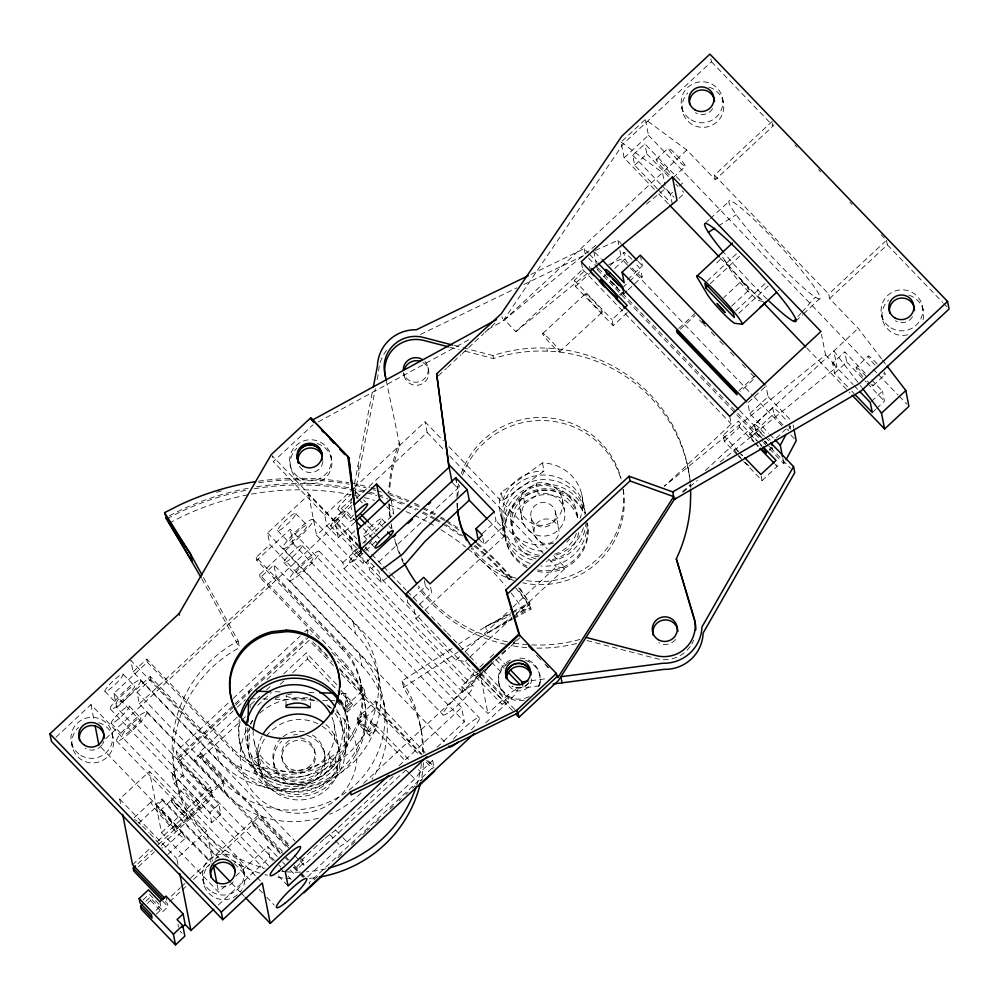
<?xml version="1.0" encoding="UTF-8"?>
<svg xmlns="http://www.w3.org/2000/svg" width="999" height="999" viewBox="0 0 999 999"><rect width="100%" height="100%" fill="white"/><g stroke="black" fill="none" stroke-linecap="round" stroke-linejoin="round"><path stroke-width="0.75" stroke-dasharray="5 3.75" d="M341.196 693.318L345.804 693.431L347.29 701.036L345.729 750.274L343.693 762.562L338.486 773.938A48.489 47.64 -11.1 0 1 254.595 771.915C248.489 758.241 247.265 742.819 247.764 728.009M248.838 694.168L248.938 691.096L250.125 697.177M248.863 747.926L249.45 729.47M250.137 707.929L250.237 704.844M285.939 705.806L286.276 694.967M310.277 707.592L310.589 697.801M345.729 750.274L344.243 742.669L345.804 693.431M351.523 499.001L350.637 503.558L351.823 509.64M354.47 483.828L372.714 390.159M354.782 494.468L375.374 388.698M377.147 379.632L378.609 372.09A37.775 37.125 -11.1 0 1 386.688 350.224M788.96 428.921L790.409 426.198M763.436 442.507L783.915 463.836L785.364 461.101M741.483 281.081L749.312 289.673L741.483 281.081L723.8 297.552M307.642 876.847L340.696 846.078L347.078 841.945L414.722 778.983L420.504 771.802L432.667 760.476L430.507 758.241M797.926 316.633L800.998 313.174M802.022 312.025L815.334 297.078M795.903 321.129L802.597 314.772M803.708 313.711L819.33 298.901A66.783 6.631 47.1 0 0 760.439 225.749A66.783 6.631 47.1 0 0 743.943 224.787A66.783 6.631 47.1 0 0 819.33 298.901M512.937 616.77L523.326 610.202L530.007 603.933L519.98 588.399M355.007 522.102L338.249 537.712L326.823 525.811L324.725 515.172L273.326 461.663L312.849 424.887M654.395 189.385L624.138 157.892L621.041 142.083L645.354 119.443L686.8 149.987L715.359 179.72L773.126 125.949L772.527 122.914M710.838 58.704L711.438 61.751L623.276 143.806L502.884 321.191L486.476 330.145M624.138 157.892L648.463 135.252L645.354 119.443M657.292 188.761L634.665 165.222L632.704 155.182L644.855 143.868L682.554 183.104L679.245 186.189M634.665 165.222L646.828 153.908L644.855 143.868M656.306 159.303L668.456 147.977M218.756 761.051L216.483 749.5L130.807 660.327L133.079 671.89L218.756 761.051A93.906 92.283 -11.1 0 0 350.961 764.685A93.906 92.283 -11.1 0 0 356.406 634.615L269.88 544.555L267.607 532.991L308.654 494.792L358.991 547.177M438.374 375.836L446.328 368.444M447.465 367.382L461.088 354.695M462.225 353.634L483.816 333.541M484.952 332.492L496.303 321.915M55.956 737.2L90.959 704.607L255.856 876.223M686.8 149.987L502.884 321.191L501.985 316.621M133.079 671.89L146.753 659.153L232.43 748.326L233.029 751.36A75.125 73.826 -11.1 0 0 339.161 753.933A75.125 73.826 -11.1 0 0 342.47 649.5L341.87 646.453L256.194 557.28L269.88 544.555M268.681 865.771L116.721 707.617L113.911 693.318L147.352 662.2L146.753 659.153M342.47 649.5L256.793 560.327L290.234 529.195L461.588 707.542L464.398 721.84L437.087 747.252M673.089 177.71L685.239 166.383A12.525 1.236 47.1 0 0 674.2 152.672A12.525 1.236 47.1 0 0 671.116 152.497A12.525 1.236 47.1 0 0 685.239 166.383M595.816 245.292L504.408 319.78L515.834 331.668L582.704 269.405L581.518 263.324M627.335 312.562L613.211 325.699L575.524 286.476L574.325 280.382L586.263 269.268M116.721 707.617L150.162 676.485L235.839 765.659L236.438 768.706A75.125 73.826 -11.1 0 0 342.557 771.265A75.125 73.826 -11.1 0 0 345.879 666.832L345.279 663.798L259.603 574.625L293.044 543.493L290.234 529.195M324.725 515.172L353.234 488.636M354.37 487.587L425.05 421.79L443.431 440.909M672.364 204.458L670.391 194.418L672.602 192.357M318.419 818.169A93.906 92.283 -11.1 0 1 225.025 792.994L139.348 703.82L137.075 692.27L150.749 679.532L150.162 676.485M319.093 638.973L260.19 577.659L273.876 564.934L360.402 654.994A93.906 92.283 -11.1 0 1 354.957 785.064A93.906 92.283 -11.1 0 1 222.752 781.43L137.075 692.27M575.524 286.476L589.635 273.326M487.562 668.493A16.696 2.622 -43.9 0 1 479.882 676.473L462.862 692.319L344.056 568.681L342.857 562.587L316.583 535.252L351.898 502.472M356.456 498.226L427.135 432.442L425.05 421.79M678.995 198.289L684.527 193.144L682.367 190.896M338.249 537.712L334.99 521.128L354.146 503.296M610.152 265.509L624 252.497M139.348 703.82L276.149 576.485L273.876 564.934M105.732 738.698L334.802 525.486A16.696 2.622 -43.9 0 0 346.366 511.126L354.77 519.867M542.819 333.454L585.377 293.843M603.621 276.86L606.655 274.038M715.359 179.72L714.472 175.15L772.227 121.391M614.76 268.419L625.024 258.866L623.826 252.784A12.525 1.236 47.1 0 1 631.955 259.415M369.593 559.203L363.948 564.46L352.522 552.572L349.275 535.988L355.407 530.282M627.609 279.633L642.432 265.846L640.634 256.718M622.727 287.587L628.421 282.292M629.57 281.231L640.958 270.617A12.525 1.236 47.1 0 0 636.288 264.186M619.555 294.855L622.589 292.02A12.525 1.236 47.1 0 0 623.613 292.158M559.602 351.86L602.16 312.25M620.404 295.267L623.438 292.445M623.738 293.968L627.16 290.784M628.296 289.722L642.157 276.698L640.958 270.617M352.522 552.572L358.104 547.365M362.575 543.206L393.868 514.085L391.183 500.399M342.857 562.587L359.89 546.74M344.056 568.681L361.076 552.834A16.696 2.622 -43.9 0 0 367.083 546.765M613.211 325.699L612.025 319.618L622.877 309.515M375.836 541.346L362.225 554.02A16.696 2.622 -43.9 0 1 349.65 562.599A16.696 2.622 -43.9 0 1 357.904 550.973M120.579 803.646L119.68 799.063L149.475 771.34L206.593 830.781L212.525 860.976M387.05 577.859L381.081 582.292L369.655 570.404L374.175 566.196M378.696 561.987L457.817 488.336L456.331 480.731M237.213 717.17L199.862 751.947L200.225 753.77L194.143 759.427L194.618 761.862L200.699 756.206L223.551 779.982L223.901 781.805L211.751 793.119L177.472 757.454L176.274 751.373L231.98 699.525M233.117 698.476L300.175 636.051M304.732 631.818L307.005 629.695L311.313 634.178M177.472 757.454L305.919 637.899M220.829 814.272L183.129 775.037L181.156 765.009L172.04 773.488L174.013 783.528L211.713 822.764L220.829 814.272L218.856 804.232L178.371 762.025L177.772 758.978L234.603 706.068M235.739 705.019L308.491 637.3M178.371 762.025L236.338 708.054M237.475 707.005L245.429 699.6M267.033 679.495L309.091 640.347L333.791 666.046M716.67 262.962L722.752 257.292L724.7 260.215A33.392 3.309 47.1 0 0 763.298 300.736M250.799 704.532L259.852 696.103M266.646 689.785L270.042 686.625M283.629 673.975L306.268 652.909L339.46 687.462M707.13 281.131L737.911 252.485M134.241 817.681L151.336 801.772M710.301 283.579L739.947 255.981M223.901 781.805L201.061 758.029L240.672 721.153M241.808 720.092L246.328 715.883M257.655 705.344L271.241 692.707M280.294 684.278L284.815 680.057M292.744 672.689L307.455 658.99L306.268 652.909M174.013 783.528L183.129 775.037M219.193 858.341L162.075 798.888L155.994 804.545L149.475 771.34M225.474 885.763L218.631 892.132L161.513 832.691L156.294 806.068L162.375 800.411L162.075 798.888M138.749 823.126L154.708 808.278M159.74 810.976L171.291 800.224M171.316 800.249L183.479 788.923M678.858 328.446L694.817 313.586M680.356 329.208L695.167 315.409M512.487 710.589L465.247 661.413L455.906 660.164L415.921 618.556L414.135 609.427L407.854 602.884L412.262 598.788M413.361 597.764L425.487 586.475L424.288 580.394M482.33 533.566L496.016 520.829L494.218 511.7M161.513 832.691L210.552 787.037L176.274 751.373M731.63 306.144L749.312 289.673M132.555 864.672L150.837 847.664M157.692 841.283L223.551 779.982M137.787 863.773L152.635 849.937M158.341 844.63L212.038 794.642L177.772 758.978M176.523 829.382A12.525 1.236 47.1 0 0 165.472 815.659A12.525 1.236 47.1 0 0 162.387 815.484A12.525 1.236 47.1 0 0 176.523 829.382L200.262 807.329A12.525 1.236 47.1 0 0 189.223 793.618A12.525 1.236 47.1 0 0 186.126 793.431A12.525 1.236 47.1 0 0 200.262 807.329M419.642 604.295L431.768 593.019L430.269 585.414M478.821 538.898L484.053 544.343L502.297 527.372L496.016 520.829M138.374 866.807L154.37 851.922M161.226 845.541L212.637 797.689L212.038 794.642M735.689 310.864L765.321 283.266M181.543 832.08L163.312 849.05L162.013 847.377M738.86 313.299L768.506 285.714M415.921 618.556L420.442 614.348M424.962 610.139L504.083 536.488L502.297 527.372M211.713 822.764L209.74 812.724L218.856 804.232M167.807 854.495L184.915 838.586M177.984 864.51L176.798 858.516L206.593 830.781M340.896 690.396L352.322 702.285L346.241 707.941L345.879 706.118L364.123 689.148L337.175 661.101M143.107 899.899L149.326 894.117L160.752 906.006L152.46 913.723M364.123 689.148L365.309 695.229L347.078 712.2L346.715 710.376L352.797 704.72L352.322 702.285M145.829 901.323L149.975 897.464L161.401 909.352L162 912.387L168.082 906.73L167.482 903.683L165.347 901.46M147.465 903.396L150.574 900.499L149.975 897.464M369.081 731.73L368.731 729.894L374.812 724.238L375.162 726.061L369.081 731.73L357.654 719.842L357.305 718.006L375.537 701.036L425.112 752.634M357.654 719.842L363.736 714.173L375.162 726.061M171.353 896.128L180.419 887.699M181.543 886.65L184.94 883.478M190.597 878.208L257.817 815.646L288.636 847.726M364.223 716.608L375.636 728.496L375.999 730.319L369.917 735.988L358.491 724.1L358.142 722.265L364.223 716.608L363.736 714.173M280.419 853.82L252.397 824.65L252.098 823.139L258.179 817.469L257.817 815.646M358.491 724.1L376.735 707.117L375.537 701.036M156.219 914.172L161.401 909.352M169.755 901.585L181.069 891.046M182.205 889.984L186.726 885.776M193.519 879.457L209.378 864.697M215.035 859.427L252.397 824.65M881.518 358.816L858.166 328.334L829.607 298.614L828.708 294.043L885.339 241.333M829.607 298.614L887.362 244.842L886.463 240.284M369.917 735.988L369.568 734.153L375.636 728.496M738.823 390.859L754.782 376.011L755.144 377.834L740.321 391.62M455.906 660.164L460.464 655.918M465.022 651.673L511.763 608.166M512.912 607.105L556.231 566.783L565.559 568.031L515.409 614.722M465.247 661.413L468.668 658.229M469.805 657.167L514.26 615.784M235.739 876.21L267.67 846.49L277.31 856.518M764.859 387.038L747.764 402.959L749.849 413.611L768.731 433.266M729.72 416.371L731.218 423.976L664.335 486.226L825.524 354.895L821.503 334.403M218.344 904.982L269.755 857.13L267.67 846.49M737.274 454.82L724.35 441.358L723.151 435.277L738.348 421.128L757.741 441.308M749.849 413.611L768.094 396.628L765.996 385.976M479.82 667.095L485.489 661.813M490.034 657.592L494.58 653.358M724.35 441.358L739.547 427.21L738.348 421.128M462.862 692.319L461.663 686.238L477.559 671.453M485.551 668.955L478.746 675.287A16.696 2.622 -43.9 0 1 465.984 683.566L349.463 562.3M486.688 667.894L493.494 661.55M501.823 653.671L506.343 649.475M513.111 643.169L517.632 638.96M363.574 783.316L488.211 667.295M489.335 666.246L509.665 647.327M510.789 646.278L519.83 637.861M760.276 437.162A12.525 1.236 47.1 0 1 755.606 430.731L754.42 424.65L772.826 407.392M682.579 491.77L690.546 484.353M705.331 470.591L858.166 328.334M749.4 434.59L755.481 428.933M755.606 430.731L773.85 413.761L772.652 407.667A12.525 1.236 47.1 0 1 777.534 411.076A12.525 1.236 47.1 0 1 786.962 421.278M750.724 437.362L756.805 431.705M399.026 765.771L461.588 707.542M847.502 386.738L834.577 373.289L832.617 363.249L844.779 351.935L865.234 373.226M323.738 839.347L302.672 858.953L303.034 860.776L296.953 866.433L297.427 868.868L303.509 863.211L300.324 859.889M324.85 838.311L335.652 830.044L393.144 776.535M294.305 855.082L303.871 865.034L405.744 770.204M834.577 373.289L846.74 361.963L844.779 351.935M776.111 438.236L789.784 425.512L790.684 430.07M862.824 376.461A12.525 1.236 47.1 0 1 856.218 367.37L868.381 356.044A12.525 1.236 47.1 0 1 878.558 365.359M769.23 450.162L772.264 447.34M461.663 686.238L487.937 713.586L504.97 697.739A16.696 2.622 -43.9 0 1 517.719 689.46L515.621 687.275M432.667 760.476L433.853 766.558L309.215 882.579L309.515 884.103M314.048 879.882L318.581 875.661M337.837 857.729L342.37 853.521M351.436 845.079L357.105 839.809M362.774 834.527L366.171 831.368M367.295 830.306L369.568 828.208M375.237 822.926L380.894 817.657M389.96 809.215L393.356 806.056M399.026 800.786L401.298 798.676M405.831 794.455L408.091 792.344M412.624 788.124L414.885 786.013M420.554 780.743L422.827 778.633M485.664 722.901L506.156 703.82A16.696 2.622 -43.9 0 0 517.719 689.46M743.731 461.538L762.037 480.594L777.247 466.446L776.648 463.411M873.001 385.776L885.164 374.45M871.415 401.461L882.467 391.171L871.702 379.957M872.277 412.525L875.599 409.44M876.697 408.404L884.44 401.198L882.467 391.171M705.744 222.727L709.19 219.58M710.326 218.531L729.819 200.724M646.341 204.133L665.584 188.449L673.9 197.09M515.834 331.668L587.999 272.864M682.979 492.232L697.414 480.469M720.267 461.85L836.95 366.783L833.84 350.974L861.875 387.55M542.432 462.937L544.03 471.053L502.797 500.487L501.198 492.37L542.432 462.937A41.733 41.009 -11.1 0 1 580.057 518.456M522.702 492.844L536.176 483.229A21.703 21.329 -11.1 0 1 562.812 504.495A21.703 21.329 -11.1 0 1 534.865 524.438A21.703 21.329 -11.1 0 1 522.702 492.844L524.812 503.646A21.703 21.329 -11.1 0 0 536.987 535.239A21.703 21.329 -11.1 0 0 564.934 515.284A21.703 21.329 -11.1 0 0 538.299 494.018L536.176 483.229M524.812 503.646L538.299 494.018M283.067 736.862L286.563 734.365A25.874 25.425 -11.1 0 1 304.957 731.955M354.308 518.793L352.347 520.192A12.525 1.961 -43.9 0 1 353.534 514.847M423.738 753.408A125.212 123.039 -11.1 0 0 404.258 689.11L401.96 681.006L452.972 647.814M458.204 644.405L485.676 626.535L511.026 612.637M403.271 687.699L458.216 651.947M459.528 651.098L511.65 617.594M718.493 225.899L736.188 214.71M510.614 613.811L485.676 626.535L487 633.216L512.175 618.456M513.498 617.682L530.719 607.579A275.474 270.679 -11.1 0 0 517.245 588.636M777.959 290.771L778.908 290.222M512.362 611.912L529.707 602.409M487 633.216L512.337 619.33M513.673 618.606L531.018 609.103L530.719 607.579L516.346 613.224M318.319 421.903L471.441 338.349M260.389 763.785L253.709 767.357A48.489 47.64 -11.1 0 0 337.587 769.38L331.156 765.496A40.909 40.197 -11.1 0 1 260.389 763.785L257.992 751.61M512 613.111L530.007 603.933A275.474 270.679 -11.1 0 0 518.419 587.437M203.421 577.534L238.162 641.021L237 641.62A125.212 123.039 -11.1 0 0 173.077 764.722A125.212 123.039 -11.1 0 0 264.935 868.231M238.162 641.021L239.473 647.714L238.311 648.314A125.212 123.039 -11.1 0 0 227.647 857.654M531.031 274.375L584.178 248.689L588.498 253.184M420.329 334.515L516.833 287.887M523.826 284.503L583.978 255.444M595.179 250.512L617.944 240.359L621.141 243.681M596.553 265.422L597.402 269.705L600.237 268.431M608.778 264.623L621.578 258.916L629.133 266.77M485.676 626.535L510.776 615.646M287.625 694.705L291.658 693.918M530.968 680.706L547.415 678.533M539.635 685.801L523.189 687.974L522.589 684.939M307.854 697.789L292.058 697.864L286.513 696.515M275.075 691.72L281.231 691.87M308.903 692.544L316.583 692.732M250.424 698.688L256.581 698.838M262.725 698.988L268.881 699.138M275.025 699.288L315.01 700.262M322.689 700.449L328.846 700.586M330.382 700.624L334.99 700.736M336.538 700.774L347.29 701.036M763.236 301.536L759.39 300.724A20.867 2.073 47.1 0 1 746.141 289.186A20.867 2.073 47.1 0 1 731.805 272.015L722.752 257.292M454.058 345.417L461.55 347.365M463.037 347.752L492.982 355.544A151.086 148.464 -11.1 0 1 539.647 347.952L549.125 348.189A151.086 148.464 -11.1 0 1 690.134 483.079M450.162 347.302L459.153 349.638M465.134 351.186L493.581 358.579A151.086 148.464 -11.1 0 1 540.234 350.999L549.725 351.223A151.086 148.464 -11.1 0 1 690.072 479.932M586.962 640.534L655.831 658.428A31.044 30.507 -11.1 0 0 691.158 645.054M621.041 142.083L662.487 172.627L665.022 185.577M216.483 749.5A93.906 92.283 -11.1 0 0 348.688 753.134A93.906 92.283 -11.1 0 0 354.133 623.064L267.607 532.991M794.867 144.942L797.015 147.19M818.568 169.618L820.728 171.865M849.824 202.148L851.985 204.395M881.081 234.678L884.315 238.037M711.438 61.751L773.126 125.949M887.362 244.842L942.669 302.41M943.73 303.521L946.927 306.83M714.472 175.15L828.708 294.043M648.463 135.252L872.177 368.094M873.251 369.218L877.584 373.713M878.658 374.837L898.113 395.092M899.187 396.216L906.755 404.083M646.828 153.908L669.442 177.447M675.911 184.166L678.059 186.413M846.74 361.963L866.133 382.142M867.207 383.266L884.44 401.198M825.524 354.895L836.95 366.783M632.704 155.182L660.701 184.328M661.775 185.452L670.391 194.418M832.617 363.249L853.084 384.553M854.157 385.664L858.466 390.159M658.366 189.885L670.217 202.21M851.81 391.221L853.97 393.469M658.728 193.893L668.443 204.008M720.329 258.004L762.474 301.873M806.78 347.989L850.012 392.982M699.45 319.867L702.672 323.214M703.733 324.325L705.881 326.561M711.238 332.13L715.521 336.588M719.804 341.046L725.162 346.616M730.519 352.197L735.863 357.767M742.294 364.46L745.504 367.794M750.861 373.376L755.144 377.834M638.174 261.413L642.432 265.846M768.094 396.628L791.508 421.004M630.207 267.894L753.096 395.791M754.17 396.915L784.352 428.321M790.821 435.052L796.215 440.671M594.805 252.248L601.098 258.791M769.792 434.353L773.988 438.723M589.572 254.308L597.127 262.163M739.597 410.439L764.41 436.263M765.496 437.387L768.731 440.759M588.611 258.142L597.252 267.133M598.326 268.256L763.448 440.109M764.522 441.233L790.434 468.181M597.402 269.705L762.362 441.383M758.815 442.432L762.05 445.791M739.547 427.21L753.546 441.783M754.62 442.907L758.928 447.39M775.087 464.21L777.247 466.446M582.704 269.405L731.218 423.976M574.325 280.382L612.025 319.618M723.151 435.277L742.544 455.457M738.348 455.931L742.657 460.414M448.826 446.541L547.19 548.901M553.671 555.656L565.559 568.031M427.135 432.442L444.355 450.349M449.725 455.944L543.319 553.346M548.701 558.953L556.231 566.783M453.059 483.391L457.817 488.336M488.249 520.004L504.083 536.488M538.923 657.742L541.033 659.952M546.341 665.471L548.463 667.682M536.351 655.194L538.498 657.442M544.967 664.16L548.189 667.532M386.725 506.655L393.868 514.085M356.181 492.195L359.29 495.442M363.449 499.762L365.522 501.923M381.88 518.943L388.112 525.437M389.148 526.51L391.221 528.671M356.081 496.466L358.154 498.626M359.203 499.712L362.312 502.959M379.32 523.289L384.515 528.696M369.618 523.314L376.998 530.993M497.739 656.655L506.168 665.434M367.644 526.098L375.025 533.778M376.086 534.877L379.245 538.174L378.646 535.127M425.487 586.475L431.768 593.019M495.766 659.44L504.208 668.219M363.186 528.621L377.622 543.481M491.446 662.112L503.009 674.15M341.146 508.141L352.572 520.029M337.937 509.178L349.363 521.066M363.636 535.926L366.758 539.173M370.904 543.493L375.062 547.814M337.849 519.043A5.007 0.787 -43.9 0 1 332.542 524.925A5.007 0.787 -43.9 0 1 332.23 523.351A5.007 0.787 -43.9 0 1 337.849 519.043L356.768 538.736M365.272 547.577L370.666 553.196M371.74 554.32L382.53 565.546M383.616 566.67L390.085 573.401M391.171 574.525L406.268 590.247M407.355 591.371L436.476 621.69M437.562 622.814L446.191 631.793M447.265 632.916L468.843 655.381M469.93 656.505L476.398 663.236M482.942 670.042L509.215 697.389A5.007 0.787 -43.9 0 1 503.896 703.271A5.007 0.787 -43.9 0 1 503.583 701.685A5.007 0.787 -43.9 0 1 509.215 697.389M358.828 545.654L333.616 519.405A16.696 2.622 -43.9 0 1 346.366 511.126M480.794 672.577L504.97 697.739M334.99 521.128L272.165 455.731L273.326 461.663M349.275 535.988L357.58 544.642M514.835 709.515L480.369 673.651L479.745 670.454M334.802 525.486L361.076 552.834M479.882 676.473L506.156 703.82M330.557 525.836L356.83 553.184M357.979 554.37L474.5 675.649M475.636 676.835L501.91 704.183M313.049 519.418L472.977 685.876M295.804 513.586L307.217 525.474M319.318 551.361L479.245 717.819M302.06 545.529L313.486 557.417M293.044 543.493L464.398 721.84M277.56 530.569L288.986 542.457M283.154 548.513L443.094 714.959M283.828 562.499L295.254 574.388M289.423 580.444L446.116 743.518M331.955 652.347L345.879 666.832M317.894 645.878L328.671 657.092M339.448 668.306L365.309 695.229M376.735 707.117L422.003 754.22M428.471 760.951L433.853 766.558M312.787 641.77L332.118 661.887M339.635 669.717L421.266 754.67M426.635 760.264L434.153 768.081M341.308 673.875L419.717 755.481M426.161 762.187L432.604 768.893M374.812 724.238L409.078 759.914M418.419 769.642L420.504 771.802M352.797 704.72L341.371 692.831L341.733 694.655M307.455 658.99L339.585 692.432M375.999 730.319L405.981 761.538M339.648 699.637L345.879 706.118M357.305 718.006L368.731 729.894M406.406 770.329L409.528 773.576M410.564 774.65L414.722 778.983M340.01 701.46L346.241 707.941M336.326 699.575L346.715 710.376M358.142 722.265L369.568 734.153M336.688 701.398L347.078 712.2M335.652 830.044L341.883 836.538M342.919 837.612L347.078 841.945M329.283 834.19L334.465 839.597M335.514 840.671L340.696 846.078M147.352 662.2L233.029 751.36M150.749 679.532L236.438 768.706M140.584 680.406A20.867 3.272 -43.9 0 1 119.031 704.632A20.867 3.272 -43.9 0 1 116.671 699.038A20.867 3.272 -43.9 0 1 140.584 680.406L295.117 841.233M199.862 751.947L289.822 845.579M200.225 753.77L289.111 846.278M299.825 857.429L303.034 860.776M123.127 674.313L134.553 686.201M258.179 817.469L287.924 848.438M194.143 759.427L283.029 851.947M146.853 712.337A20.867 3.272 -43.9 0 1 125.287 736.575A20.867 3.272 -43.9 0 1 122.939 730.981A20.867 3.272 -43.9 0 1 146.853 712.337L282.555 853.383M286.251 857.417L288.936 860.014M294.243 865.546L300.299 872.04M301.386 873.163L304.62 876.548M252.098 823.139L281.194 853.421M285.502 857.904L287.662 860.151M294.131 866.882L299.513 872.489M300.587 873.613L303.821 876.972M293.344 867.282L298.738 872.889M299.812 874.013L303.047 877.372M282.667 862.087L284.802 864.322M290.16 869.892L295.517 875.474M129.395 706.256L140.822 718.144M113.911 693.318L274.488 860.451M278.808 864.934L280.956 867.169M269.755 857.13L272.977 860.476M280.469 868.281L283.679 871.628M287.962 876.086L291.184 879.432M104.883 691.296L116.309 703.184M278.371 875.861L288.074 885.963M110.277 708.978L263.724 868.68M172.04 773.488L209.74 812.724M111.151 723.226L122.577 735.114M256.93 877.347L261.238 881.83M116.533 740.921L228.921 857.891M234.328 863.511L251.611 881.505M259.178 889.372L262.425 892.756M266.745 897.252L274.313 905.119M162.375 800.411L217.332 857.617M101.049 747.314L210.951 861.75M231.456 883.029L240.085 892.007M241.159 893.118L244.393 896.49M156.294 806.068L211.251 863.273M119.68 799.063L176.798 858.516M162.725 901.16L168.082 906.73M150.574 900.499L162 912.387M180.095 931.218L181.993 933.191M276.149 576.485L362.674 666.558A93.906 92.283 -11.1 0 1 371.99 779.307M736.85 453.246L735.401 451.361A12.525 1.236 47.1 0 1 737.924 451.498M882.454 360.04L886.188 364.91M401.96 681.006L402.934 682.417A125.212 123.039 -11.1 0 1 422.277 754.445M201.773 578.821L239.473 647.714M386.188 380.182L399.862 445.816A151.086 148.464 -11.1 0 0 389.573 491.246M922.252 305.519L923.138 310.077M881.642 315.16L882.542 319.717M793.131 424.962L793.693 427.822M722.339 97.452L723.226 102.01M782.804 458.116L783.915 463.836M761.151 476.036L762.037 480.594M681.73 107.093L682.617 111.651M687.986 467.682L688.586 470.716M617.944 240.359L618.781 244.643M619.904 250.349L621.578 258.916M623.326 290.634L623.913 293.681A12.525 1.236 47.1 0 1 617.994 289.273A12.525 1.236 47.1 0 1 608.154 278.172M593.756 251.149L596.278 263.998M589.522 266.233L590.421 270.804M584.178 248.689L585.377 254.77M581.743 494.318L584.115 506.393M546.828 348.127L547.427 351.173M562.25 498.951L564.373 509.752M555.432 511.875L558.666 528.359M531.068 517.657L534.303 534.14M492.982 355.544L493.581 358.579M520.017 508.978L522.14 519.78M539.522 673.801L539.822 675.324M500.524 513.611L502.897 525.686M505.581 539.373L505.881 540.896M482.867 538.261L484.053 544.343M498.926 683.441L499.225 684.964M427.934 367.07L428.534 370.105M479.707 671.615L487.937 713.586M404.17 375.899L403.571 372.852A12.525 12.3 -11.1 0 0 421.665 380.769A12.525 12.3 -11.1 0 0 424.875 361.476M399.862 445.816L399.275 442.769A151.086 148.464 -11.1 0 0 388.748 492.857M407.255 599.85L407.854 602.884M391.958 528.396L391.358 525.349A151.086 148.464 -11.1 0 0 391.983 528.396A151.086 148.464 -11.1 0 1 391.146 523.801M420.217 725.199L421.528 731.892M381.081 582.292L378.996 571.64L367.57 559.752L369.655 570.404M358.017 465.621L359.215 471.703M360.964 549.25L363.948 564.46M377.297 669.118L379.57 680.681M383.566 701.061L385.826 712.612M330.781 455.444L331.343 458.341M360.252 680.032L360.839 683.066M363.648 697.364L364.248 700.411M308.654 494.792L316.583 535.252M347.028 716.595L347.615 719.642M341.196 721.166L342.982 730.294M290.172 465.097L290.734 467.982M333.816 722.914L338.112 744.817M335.202 757.217L338.486 773.938M307.005 629.695L308.192 635.776M328.758 753.333L331.156 765.496M323.963 750.724L324.563 753.77M314.385 749.75L314.86 752.185A16.696 16.409 -11.1 0 1 304.283 772.165L300.187 773.051A16.696 16.409 -11.1 0 1 291.371 742.045L295.317 740.671A16.696 16.409 -11.1 0 1 314.86 752.185M256.194 557.28L256.793 560.327M259.603 574.625L260.19 577.659M303.509 863.211L303.871 865.034M281.805 756.78L282.292 759.215M273.614 762.687L274.213 765.721M254.221 741.82L258.516 763.723M251.311 755.182L254.595 771.915M246.84 743.568L250.125 760.301M239.822 742.057L240.422 745.104M243.494 869.742L244.393 874.3M222.752 781.43L225.025 792.994M210.552 787.037L211.751 793.119M200.699 756.206L201.061 758.029M217.183 884.739L218.631 892.132M202.884 879.382L203.784 883.953M174.388 772.989L175.699 779.682M177.947 924.137L178.546 927.184M165.996 896.091L166.833 900.349M159.915 901.747L160.752 906.006M112.125 733.016L113.012 737.574M90.959 704.607L94.193 721.091M71.516 742.657L72.415 747.215M353.284 622.165L355.532 633.741M359.553 654.095L361.8 665.684M519.88 658.104A20.867 20.504 -11.1 0 1 537.624 688.149M529.083 696.64A20.867 20.504 -11.1 0 1 499.962 686.625A20.867 20.504 -11.1 0 1 513.149 659.028M525.549 660.464A20.867 20.504 -11.1 0 1 539.485 685.938M524.288 700.087A20.867 20.504 -11.1 0 1 505.244 665.284M506.268 664.397A20.867 20.504 -11.1 0 1 509.665 662.125M669.367 174.937A12.525 1.236 47.1 0 1 657.492 161.925A12.525 1.236 47.1 0 1 660.014 162.063A12.525 1.236 47.1 0 1 671.89 175.087M872.764 384.59A12.525 1.236 47.1 0 1 870.978 384.49M869.28 383.004A12.525 1.236 47.1 0 1 867.257 381.081M856.218 367.37A12.525 1.236 47.1 0 1 866.395 376.673M322.902 461.638A12.525 12.3 -11.1 0 1 299.45 466.158M317.058 443.481A20.867 20.504 -11.1 0 1 329.658 472.29A20.867 20.504 -11.1 0 1 298.551 479.67A20.867 20.504 -11.1 0 1 296.765 448.301M908.865 295.217A20.867 20.504 -11.1 0 1 922.801 320.691M907.604 334.84A20.867 20.504 -11.1 0 1 888.561 300.037M708.953 87.15A20.867 20.504 -11.1 0 1 721.74 115.559A20.867 20.504 -11.1 0 1 691.171 123.864A20.867 20.504 -11.1 0 1 687.687 92.919M912.587 316.758A12.525 12.3 -11.1 0 1 895.354 320.841M712.662 108.691A12.525 12.3 -11.1 0 1 695.441 112.775M354.732 492.195A12.525 1.961 -43.9 0 1 355.182 494.48M351.998 498.414A12.525 1.961 -43.9 0 1 342.882 506.905L340.921 508.304A12.525 1.961 -43.9 0 1 339.548 506.031A12.525 1.961 -43.9 0 1 351.223 494.468M766.982 299.038A66.783 6.631 47.1 0 1 724.4 253.234M883.965 371.828A12.525 1.236 47.1 0 1 883.141 373.164M874.987 365.147A12.525 1.236 47.1 0 1 868.381 356.044M531.73 678.92A12.525 12.3 -11.1 0 1 508.191 684.515M528.683 683.041A12.525 12.3 -11.1 0 1 512.062 686.238M360.989 792.969A93.906 92.283 -11.1 0 1 329.558 814.31M453.446 739.16A20.867 3.272 -43.9 0 1 477.26 718.131A20.867 3.272 -43.9 0 1 468.956 732.367M233.217 881.867A12.525 12.3 -11.1 0 1 217.545 885.589M98.739 722.714A20.867 20.504 -11.1 0 1 111.326 751.523A20.867 20.504 -11.1 0 1 80.22 758.915A20.867 20.504 -11.1 0 1 78.434 727.534M231.393 859.864A20.867 20.504 -11.1 0 1 242.495 888.66M241.808 889.822A20.867 20.504 -11.1 0 1 240.222 892.007M237.35 894.879A20.867 20.504 -11.1 0 1 208.429 892.781A20.867 20.504 -11.1 0 1 209.802 864.26M103.796 741.308A12.525 12.3 -11.1 0 1 102.46 744.255M101.836 745.142A12.525 12.3 -11.1 0 1 85.227 748.338M491.183 663.286A16.696 2.622 -43.9 0 1 488.311 667.582M371.316 541.508A16.696 2.622 -43.9 0 1 369.505 543.931M364.073 543.056A16.696 2.622 -43.9 0 1 366.046 541.495M339.548 701.623A55.095 54.133 -11.1 0 1 304.47 785.489A55.095 54.133 -11.1 0 1 240.222 721.178M339.76 699.762A55.095 54.133 -11.1 0 1 303.883 782.442A55.095 54.133 -11.1 0 1 239.335 719.53M345.279 663.798A75.125 73.826 -11.1 0 1 341.958 768.231A75.125 73.826 -11.1 0 1 235.839 765.659M341.87 646.453A75.125 73.826 -11.1 0 1 338.561 750.886A75.125 73.826 -11.1 0 1 232.43 748.326M360.664 550.699A5.007 0.787 -43.9 0 1 357.005 553.309A5.007 0.787 -43.9 0 1 358.504 550.699M480.407 673.438A5.007 0.787 -43.9 0 1 475.811 676.947A5.007 0.787 -43.9 0 1 478.171 673.438M528.646 682.891A12.525 12.3 -11.1 0 1 512.037 686.088M642.157 276.698A12.525 1.236 47.1 0 1 631.805 267.682M627.847 263.087A12.525 1.236 47.1 0 1 625.024 258.866M788.785 430.594A12.525 1.236 47.1 0 1 787.087 429.108M782.866 424.95A12.525 1.236 47.1 0 1 773.85 413.761M772.739 448.563A12.525 1.236 47.1 0 1 768.843 446.091M766.108 443.444A12.525 1.236 47.1 0 1 764.622 441.933M754.42 424.65A12.525 1.236 47.1 0 1 764.772 433.678M768.718 438.261A12.525 1.236 47.1 0 1 770.179 440.147M553.671 543.031A41.733 41.009 -11.1 0 1 511.825 533.354A41.733 41.009 -11.1 0 1 501.198 492.37M576.348 533.516A33.392 32.805 -11.1 0 1 552.472 554.795M539.46 555.319A33.392 32.805 -11.1 0 1 511.613 520.167A33.392 32.805 -11.1 0 1 545.404 490.047A33.392 32.805 -11.1 0 1 578.159 520.829M583.441 527.634A41.733 41.009 -11.1 0 1 553.034 555.931M539.098 556.88A41.733 41.009 -11.1 0 1 501.86 514.01A41.733 41.009 -11.1 0 1 543.768 475A41.733 41.009 -11.1 0 1 585.177 513.986M502.797 500.487A41.733 41.009 -11.1 0 1 544.03 471.053M586.088 521.615A41.733 41.009 -11.1 0 1 546.203 561.588M532.355 559.964A41.733 41.009 -11.1 0 1 503.121 515.009A41.733 41.009 -11.1 0 1 544.13 479.57A41.733 41.009 -11.1 0 1 585.601 513.948M569.78 538.936A33.392 32.805 -11.1 0 1 566.795 542.095M542.907 551.136A33.392 32.805 -11.1 0 1 510.601 517.507A33.392 32.805 -11.1 0 1 544.992 485.502A33.392 32.805 -11.1 0 1 577.31 519.13M586.962 523.114A41.733 41.009 -11.1 0 1 540.896 565.996M530.307 563.561A41.733 41.009 -11.1 0 1 516.733 495.442A41.733 41.009 -11.1 0 1 585.077 512.574M578.671 532.529A33.392 32.805 -11.1 0 1 547.602 560.214M536.101 558.941A33.392 32.805 -11.1 0 1 522.889 503.671A33.392 32.805 -11.1 0 1 578.221 519.73M537.15 569.842A41.733 41.009 -11.1 0 0 587.387 523.076A41.733 41.009 -11.1 0 1 535.926 571.016M526.923 566.246A41.733 41.009 -11.1 0 1 517.632 499.999A41.733 41.009 -11.1 0 1 584.315 512.824M527.21 567.769A41.733 41.009 -11.1 0 1 517.932 501.523A41.733 41.009 -11.1 0 1 584.615 514.348M465.984 683.566A16.696 2.622 -43.9 0 1 477.547 669.205M361.8 551.885A5.007 0.787 -43.9 0 1 358.029 554.457A5.007 0.787 -43.9 0 1 360.502 550.973M478.321 673.164A5.007 0.787 -43.9 0 1 474.55 675.736A5.007 0.787 -43.9 0 1 477.035 672.24M675.411 639.497A12.525 12.3 -11.1 0 1 658.791 642.707M623.276 489.31A83.479 82.018 -11.1 0 1 522.789 582.842M513.823 580.419A83.479 82.018 -11.1 0 1 471.353 548.426M457.604 508.229A83.479 82.018 -11.1 0 1 457.455 502.097M457.767 496.003A83.479 82.018 -11.1 0 1 459.428 485.339M462.475 475.062A83.479 82.018 -11.1 0 1 543.468 420.542A83.479 82.018 -11.1 0 1 620.891 478.896M623.101 489.31A83.479 82.018 -11.1 0 1 525.262 580.394M516.171 578.296A83.479 82.018 -11.1 0 1 472.539 547.902M457.267 508.266A83.479 82.018 -11.1 0 1 456.868 502.122M456.893 497.539A83.479 82.018 -11.1 0 1 458.504 483.803M461.351 473.464A83.479 82.018 -11.1 0 1 543.643 417.52A83.479 82.018 -11.1 0 1 621.116 478.796M422.939 362.5A12.525 12.3 -11.1 0 1 422.265 383.816A12.525 12.3 -11.1 0 1 403.846 372.702M690.596 484.565A151.086 148.464 -11.1 0 1 690.858 487.662M576.535 643.531A151.086 148.464 -11.1 0 1 534.877 648.051M526.76 647.602A151.086 148.464 -11.1 0 1 512.012 645.679M505.382 644.318A151.086 148.464 -11.1 0 1 418.131 587.699M403.658 563.723A151.086 148.464 -11.1 0 1 399.887 555.182M399.313 553.746A151.086 148.464 -11.1 0 1 394.031 537.487M390.284 517.644A151.086 148.464 -11.1 0 1 389.31 503.683M579.87 639.447A151.086 148.464 -11.1 0 1 530.219 644.842M527.522 644.667A151.086 148.464 -11.1 0 1 512.737 642.869M507.43 641.857A151.086 148.464 -11.1 0 1 418.469 585.901M403.059 560.689A151.086 148.464 -11.1 0 1 401.748 557.867M401.111 556.443A151.086 148.464 -11.1 0 1 394.68 538.936M389.872 516.146A151.086 148.464 -11.1 0 1 388.811 503.746M693.593 640.284A31.044 30.507 -11.1 0 1 691.845 643.918M748.975 465.859A12.525 1.236 47.1 0 1 745.242 462.45M740.808 457.829A12.525 1.236 47.1 0 1 738.698 455.457M739.947 453.421A12.525 1.236 47.1 0 1 742.145 455.656M758.241 446.066A12.525 1.236 47.1 0 1 756.006 443.681M753.895 441.308A12.525 1.236 47.1 0 1 752.06 439.098L750.599 437.212A12.525 1.236 47.1 0 1 756.605 440.746M760.301 444.692A12.525 1.236 47.1 0 1 761.688 446.278M766.533 442.644A12.525 1.236 47.1 0 1 765.072 441.183M762.087 438.024A12.525 1.236 47.1 0 1 758.141 433.441L756.68 431.543A12.525 1.236 47.1 0 1 763.423 435.851M617.707 287.749A12.525 1.236 47.1 0 1 616.246 286.288M615.496 285.514A12.525 1.236 47.1 0 1 611.151 280.756M134.603 819.43A25.037 2.485 47.1 0 1 137.138 821.315M138.187 822.189A25.037 2.485 47.1 0 1 140.547 824.287M142.495 826.111A25.037 2.485 47.1 0 1 148.988 832.592M149.887 833.528A25.037 2.485 47.1 0 1 161.363 846.54M247.377 740.321A48.489 47.64 -11.1 0 1 249.413 728.021M250.811 724.1A48.489 47.64 -11.1 0 1 252.56 720.279M275.412 698.376A48.489 47.64 -11.1 0 1 279.333 696.765M327.035 704.832A48.489 47.64 -11.1 0 1 331.119 708.616M335.152 713.411A48.489 47.64 -11.1 0 1 344.243 742.669M336.713 709.552A48.489 47.64 -11.1 0 1 302.772 779.208A48.489 47.64 -11.1 0 1 245.966 726.535M331.968 717.195A40.909 40.197 -11.1 0 1 301.111 771.927A40.909 40.197 -11.1 0 1 253.159 731.38M306.855 735.339A25.874 25.425 -11.1 0 1 322.477 771.066A25.874 25.425 -11.1 0 1 283.903 780.219A25.874 25.425 -11.1 0 1 281.681 741.32M293.481 735.014A25.874 25.425 -11.1 0 1 297.49 734.377M325.936 724.45A40.909 40.197 -11.1 0 1 330.107 779.345A40.909 40.197 -11.1 0 1 274.65 787.224A40.909 40.197 -11.1 0 1 263.574 733.316M312.412 734.989A25.874 25.425 -11.1 0 1 319.505 771.802A25.874 25.425 -11.1 0 1 281.556 775.786A25.874 25.425 -11.1 0 1 281.081 738.273M322.202 726.223A40.909 40.197 -11.1 0 1 333.591 781.543A40.909 40.197 -11.1 0 1 277.422 793.805A40.909 40.197 -11.1 0 1 264.648 738.785M266.346 736.288A40.909 40.197 -11.1 0 1 271.403 730.619L280.07 724.425A40.909 40.197 -11.1 0 1 320.916 725.424M336.401 711.738A58.429 57.418 -11.1 0 1 345.417 789.834A58.429 57.418 -11.1 0 1 266.708 804.12A58.429 57.418 -11.1 0 1 247.802 727.809M250.1 724.125A58.429 57.418 -11.1 0 1 252.685 720.604M259.703 713.199A58.429 57.418 -11.1 0 1 317.332 701.248M327.997 705.956A58.429 57.418 -11.1 0 1 331.718 708.254M167.208 518.643A275.474 270.679 -11.1 0 1 246.978 490.084M254.071 488.798A275.474 270.679 -11.1 0 1 364.223 492.32M367.02 492.982A275.474 270.679 -11.1 0 1 376.748 495.566M378.134 495.966A275.474 270.679 -11.1 0 1 387.724 498.938M389.098 499.4A275.474 270.679 -11.1 0 1 405.244 505.382M406.568 505.931A275.474 270.679 -11.1 0 1 415.771 509.927M422.252 512.986A275.474 270.679 -11.1 0 1 433.703 518.906M434.965 519.605A275.474 270.679 -11.1 0 1 441.171 523.151M442.407 523.888A275.474 270.679 -11.1 0 1 460.377 535.576M474.05 545.916A275.474 270.679 -11.1 0 1 510.689 581.718M515.621 587.712A275.474 270.679 -11.1 0 1 531.018 609.103M169.443 515.771A275.474 270.679 -11.1 0 1 249.513 488.024M256.618 486.813A275.474 270.679 -11.1 0 1 349.85 487.874M351.261 488.124A275.474 270.679 -11.1 0 1 365.322 491.133M369.505 492.17A275.474 270.679 -11.1 0 1 376.448 494.043M377.834 494.443A275.474 270.679 -11.1 0 1 386.064 496.978M391.508 498.801A275.474 270.679 -11.1 0 1 406.268 504.408M407.592 504.957A275.474 270.679 -11.1 0 1 418.082 509.615M423.239 512.1A275.474 270.679 -11.1 0 1 434.665 518.081M435.914 518.781A275.474 270.679 -11.1 0 1 442.107 522.365M445.779 524.587A275.474 270.679 -11.1 0 1 462.612 535.876M474.962 545.379A275.474 270.679 -11.1 0 1 510.389 580.194M169.306 523.151A267.12 262.475 -11.1 0 1 350.911 494.68M352.41 494.967A267.12 262.475 -11.1 0 1 359.852 496.553M364.285 497.602A267.12 262.475 -11.1 0 1 374.575 500.349M389.048 504.97A267.12 262.475 -11.1 0 1 400.412 509.253M406.019 511.575A267.12 262.475 -11.1 0 1 411.563 514.035M414.323 515.309A267.12 262.475 -11.1 0 1 426.511 521.428M429.17 522.864A267.12 262.475 -11.1 0 1 435.764 526.598M440.946 529.72A267.12 262.475 -11.1 0 1 465.709 547.052M468.069 548.926A267.12 262.475 -11.1 0 1 505.544 585.951M511.176 593.019A267.12 262.475 -11.1 0 1 523.326 610.202M216.596 492.282A275.474 270.679 -11.1 0 1 222.128 490.634M258.753 482.729A275.474 270.679 -11.1 0 1 349.126 484.215M354.782 485.302A275.474 270.679 -11.1 0 1 366.009 487.812M372.964 489.622A275.474 270.679 -11.1 0 1 375.736 490.397M377.11 490.796A275.474 270.679 -11.1 0 1 381.243 492.032M389.435 494.68A275.474 270.679 -11.1 0 1 408.204 501.873M414.76 504.757A275.474 270.679 -11.1 0 1 421.241 507.817M422.527 508.454A275.474 270.679 -11.1 0 1 435.189 515.134M440.159 517.981A275.474 270.679 -11.1 0 1 459.365 530.407M476.635 543.706A275.474 270.679 -11.1 0 1 512.649 580.132M258.454 481.206A275.474 270.679 -11.1 0 1 348.826 482.692M351.66 483.229A275.474 270.679 -11.1 0 1 369.892 487.362M371.278 487.724A275.474 270.679 -11.1 0 1 375.437 488.873M387.774 492.707A275.474 270.679 -11.1 0 1 409.215 500.911M414.46 503.234A275.474 270.679 -11.1 0 1 422.227 506.93M423.514 507.567A275.474 270.679 -11.1 0 1 436.138 514.31M441.096 517.195A275.474 270.679 -11.1 0 1 444.767 519.418M446.091 520.242A275.474 270.679 -11.1 0 1 459.065 528.883M477.534 543.194A275.474 270.679 -11.1 0 1 513.336 579.807M300.399 737.974A16.696 16.409 -11.1 0 1 303.808 769.73L299.712 770.616A16.696 16.409 -11.1 0 1 290.896 739.61M421.453 763.698A125.212 123.039 -11.1 0 1 416.795 784.864M325.899 868.768A125.212 123.039 -11.1 0 1 306.493 871.815M299.95 872.164A125.212 123.039 -11.1 0 1 286.85 871.852M285.552 871.74A125.212 123.039 -11.1 0 1 281.643 871.353M423.501 762.687A125.212 123.039 -11.1 0 1 420.904 781.068M314.323 877.834A125.212 123.039 -11.1 0 1 307.804 878.508M290.784 878.708A125.212 123.039 -11.1 0 1 285.552 878.321M282.954 878.034A125.212 123.039 -11.1 0 1 275.187 876.885M267.52 875.249A125.212 123.039 -11.1 0 1 264.985 874.6M259.965 873.138A125.212 123.039 -11.1 0 1 233.816 861.538M107.243 687.187L105.882 689.01A12.525 1.961 -43.9 0 0 108.804 689.785A12.525 1.961 -43.9 0 0 120.767 678.408L122.128 676.585A12.525 1.961 -43.9 0 0 119.206 675.824A12.525 1.961 -43.9 0 0 107.243 687.187M118.669 699.075L117.308 700.898A12.525 1.961 -43.9 0 0 120.23 701.673A12.525 1.961 -43.9 0 0 132.193 690.297L133.554 688.486A12.525 1.961 -43.9 0 0 130.632 687.712A12.525 1.961 -43.9 0 0 118.669 699.075M113.511 719.13L112.15 720.953A12.525 1.961 -43.9 0 0 115.072 721.715A12.525 1.961 -43.9 0 0 127.035 710.351L128.396 708.528A12.525 1.961 -43.9 0 0 125.474 707.767A12.525 1.961 -43.9 0 0 113.511 719.13M124.925 731.018L123.576 732.841A12.525 1.961 -43.9 0 0 126.498 733.603A12.525 1.961 -43.9 0 0 138.461 722.24L139.823 720.416A12.525 1.961 -43.9 0 0 136.888 719.655A12.525 1.961 -43.9 0 0 124.925 731.018M367.807 529.707L365.996 531.83A12.525 1.961 -43.9 0 0 365.796 535.564A12.525 1.961 -43.9 0 0 377.709 525.162L379.52 523.051A12.525 1.961 -43.9 0 0 379.72 519.318A12.525 1.961 -43.9 0 0 367.807 529.707M294.355 513.586L292.807 514.46A12.525 1.961 -43.9 0 0 280.769 525.437A12.525 1.961 -43.9 0 0 279.008 530.569L280.544 529.695A12.525 1.961 -43.9 0 0 292.582 518.718A12.525 1.961 -43.9 0 0 294.355 513.586M305.781 525.474L304.233 526.348A12.525 1.961 -43.9 0 0 292.195 537.325A12.525 1.961 -43.9 0 0 290.434 542.457L291.97 541.583A12.525 1.961 -43.9 0 0 304.008 530.606A12.525 1.961 -43.9 0 0 305.781 525.474M300.624 545.516L299.076 546.403A12.525 1.961 -43.9 0 0 287.038 557.367A12.525 1.961 -43.9 0 0 285.277 562.512L286.813 561.625A12.525 1.961 -43.9 0 0 298.851 550.661A12.525 1.961 -43.9 0 0 300.624 545.516M312.038 557.417L310.502 558.291A12.525 1.961 -43.9 0 0 298.464 569.255A12.525 1.961 -43.9 0 0 296.691 574.4L298.239 573.513A12.525 1.961 -43.9 0 0 310.277 562.549A12.525 1.961 -43.9 0 0 312.038 557.417M258.891 756.181L252.21 759.752A48.489 47.64 -11.1 0 0 336.101 761.775L329.658 757.891A40.909 40.197 -11.1 0 1 258.891 756.181M587.4 295.13L586.126 294.181A12.525 1.236 47.1 0 0 588.911 299.425A12.525 1.236 47.1 0 0 600.149 310.964L601.41 311.913A12.525 1.236 47.1 0 0 598.638 306.668A12.525 1.236 47.1 0 0 587.4 295.13M544.842 334.74L543.568 333.803A12.525 1.236 47.1 0 0 546.353 339.048A12.525 1.236 47.1 0 0 557.592 350.574L558.853 351.523A12.525 1.236 47.1 0 0 556.068 346.278A12.525 1.236 47.1 0 0 544.842 334.74M182.517 833.341L179.608 829.557A25.037 2.485 47.1 0 0 156.98 805.694A25.037 2.485 47.1 0 0 153.734 807.017L156.643 810.788A25.037 2.485 47.1 0 0 179.271 834.652A25.037 2.485 47.1 0 0 182.517 833.341M299.488 477.784A20.867 20.504 -11.1 0 0 331.318 460.776A20.867 20.504 -11.1 0 0 300.612 442.257A20.867 20.504 -11.1 0 0 299.488 477.784M890.958 327.847A20.867 20.504 -11.1 0 0 922.789 310.839A20.867 20.504 -11.1 0 0 892.082 292.32A20.867 20.504 -11.1 0 0 890.958 327.847M691.046 119.78A20.867 20.504 -11.1 0 0 722.876 102.772A20.867 20.504 -11.1 0 0 692.17 84.253A20.867 20.504 -11.1 0 0 691.046 119.78M296.091 577.26A20.867 3.272 -43.9 0 0 319.568 552.21A20.867 3.272 -43.9 0 0 297.452 568.244A20.867 3.272 -43.9 0 0 296.091 577.26M449.75 711.775A20.867 3.272 -43.9 0 0 473.239 686.725A20.867 3.272 -43.9 0 0 451.111 702.759A20.867 3.272 -43.9 0 0 449.75 711.775M289.822 545.317A20.867 3.272 -43.9 0 0 313.299 520.267A20.867 3.272 -43.9 0 0 291.184 536.301A20.867 3.272 -43.9 0 0 289.822 545.317M80.832 755.344A20.867 20.504 -11.1 0 0 112.662 738.336A20.867 20.504 -11.1 0 0 81.955 719.817A20.867 20.504 -11.1 0 0 80.832 755.344M212.2 892.07A20.867 20.504 -11.1 0 0 244.031 875.062A20.867 20.504 -11.1 0 0 213.336 856.543A20.867 20.504 -11.1 0 0 212.2 892.07M173.976 804.757A12.525 1.236 47.1 0 0 188.099 818.656A12.525 1.236 47.1 0 0 177.06 804.932A12.525 1.236 47.1 0 0 173.938 804.732A12.525 1.236 47.1 0 0 188.074 818.631A12.525 1.236 47.1 0 0 177.023 804.907A12.525 1.236 47.1 0 0 173.976 804.757M536.663 525.274A12.525 12.3 -11.1 0 0 555.756 515.072A12.525 12.3 -11.1 0 0 537.337 503.958A12.525 12.3 -11.1 0 0 536.663 525.274M539.897 541.758A12.525 12.3 -11.1 0 0 558.99 531.555A12.525 12.3 -11.1 0 0 540.571 520.442A12.525 12.3 -11.1 0 0 539.897 541.758"/><path stroke-width="1.5" d="M247.964 721.865L248.639 700.324M373.301 387.137L377.422 366.009A37.775 37.125 -11.1 0 1 416.333 329.782L528.234 275.724M782.517 456.693L780.281 445.279L786.063 434.378M786.088 459.74L796.215 440.671L793.98 429.245M770.891 443.007L793.556 466.595L701.935 627.022A37.775 37.125 -11.1 0 1 663.011 663.249L560.876 676.748L562.075 682.829M474.288 733.491L270.254 923.413L262.312 882.954L222.802 919.742L51.436 741.395L49.95 733.79L179.146 613.536L271.228 454.632L310.739 417.844L347.877 456.481L348.164 458.004M793.818 321.228L795.878 318.931M452.11 482.392L448.526 464.148L436.638 373.863L501.398 313.586L621.79 136.201L709.939 54.146L947.564 301.448L949.05 309.053L860.888 391.108L674.238 499.525L558.453 680.506L518.931 717.294L515.709 713.935M672.414 176.91L581.218 261.8L729.72 416.371L820.928 331.481L672.414 176.91L677.01 200.337L590.409 270.904M496.515 319.605L311.95 420.317L311.676 418.956L348.813 457.592L354.408 504.67L376.598 484.016L390.884 498.876L357.717 529.745L357.442 528.384L360.964 549.25L449.125 467.182L436.638 373.863M607.916 274.775L610.202 272.665M602.147 259.89L624.188 282.817L622.102 272.178L640.334 255.195L764.922 384.865M356.119 521.066L379.583 499.225L376.598 484.016M623.963 308.504L627.222 305.469L591.683 268.481M369.83 557.654L455.731 477.697L467.157 489.585L469.243 500.224L487.187 518.906M393.331 537.1L395.592 535.002M408.029 523.426L412.55 519.218M428.371 504.495L430.631 502.385M467.157 489.585L422.764 530.894L402.859 553.933L381.381 569.88M697.202 275.861L732.542 242.957M469.243 500.224L424.862 541.545L404.957 564.572L388.249 576.972M708.016 285.702L705.744 287.824L706.268 288.374M406.655 596.803L406.056 593.768L423.688 577.347L429.982 583.891L482.267 535.227L475.986 528.683L494.218 511.7L448.526 464.148M161.651 900.049L133.816 871.066L133.217 868.019L135.502 865.896M759.715 307.754L765.796 302.085M742.419 324.176A33.392 3.309 47.1 0 0 718.381 294.318A33.392 3.309 47.1 0 0 696.728 276.623L707.479 294.643A20.867 2.073 47.1 0 0 721.827 311.825A20.867 2.073 47.1 0 0 735.064 323.364L742.419 324.176L776.648 292.32M142.72 904.22L140.647 906.143L152.073 918.031L151.411 914.684L139.997 902.796L139.161 898.538L148.489 889.859L159.915 901.747L165.996 896.091L183.129 913.923L185.215 924.562L190.934 930.506L213.774 909.24M183.129 913.923L177.048 919.579L182.755 925.524L184.852 936.163L175.512 944.854L141.246 909.19L140.647 906.143M175.512 944.854L173.426 934.202L182.755 925.524M182.18 927.397L185.215 924.562M947.564 301.448L859.402 383.504L672.752 491.92L629.108 476.236L506.031 589.685L519.268 633.666L479.745 670.454L406.056 593.768M222.802 919.742L221.303 912.137L350.512 791.87L516.833 710.252L556.356 673.463L519.23 634.827L479.707 671.615L359.752 546.778L360.052 548.289L347.877 456.481M675.761 498.114L674.238 499.525L672.752 491.92M388.786 775.311L285.264 871.665L288.074 885.963L426.86 756.78M304.033 892.806L322.215 875.873M418.831 785.938L434.752 771.128M350.512 791.87L351.099 794.917L517.432 713.298L557.592 676.098L555.432 673.85M905.818 390.522L908.915 406.343L884.602 428.971L881.493 413.161L905.818 390.522L887.124 366.133M629.108 476.236L630.032 480.956L506.955 594.393L519.305 635.451M708.378 232.292L714.697 228.296M201.036 577.472L169.306 523.151L164.922 514.16L164.623 512.637L180.032 504.807A275.474 270.679 -11.1 0 1 255.607 481.643M510.389 669.817L521.99 681.892L527.971 681.106M553.096 684.028L664.21 669.33A37.775 37.125 -11.1 0 0 703.121 633.104L794.742 472.677L793.556 466.595M256.631 691.271L270.467 691.608M319.668 692.806L333.504 693.131M452.559 345.03L424.113 337.637A31.044 30.507 -11.1 0 0 384.952 374.088L386.226 380.194M448.663 346.903L424.712 340.684A31.044 30.507 -11.1 0 0 385.552 377.135M586.363 637.487L655.232 655.394A31.044 30.507 -11.1 0 0 694.392 618.93L676.311 558.853A151.086 148.464 -11.1 0 0 690.371 504.832L690.671 495.504A151.086 148.464 -11.1 0 0 690.534 489.285M630.032 480.956L673.676 496.64L557.892 677.609L557.592 676.098M607.517 274.45L608.678 275.324A12.525 1.236 47.1 0 1 610.377 276.798M859.54 391.271L870.316 402.485L872.277 412.525L855.044 394.593M669.53 205.132L719.243 256.88M763.561 302.997L805.706 346.865M852.172 395.229L884.602 428.971M702.309 321.391L704.457 323.614M622.202 244.792L637.1 260.302M622.102 272.178L746.69 401.835M775.037 439.822L780.281 445.279M598.214 263.286L738.511 409.315M763.124 446.915L776.048 460.364L760.851 474.513L744.692 457.704M590.721 272.327L593.955 275.687M599.338 281.293L604.72 286.9M615.496 298.102L620.879 303.708M623.026 305.956L625.187 308.192M760.014 448.514L774.013 463.086M314.073 422.527L311.039 419.368L310.739 417.844M321.653 430.407L323.776 432.617M329.982 439.085L334.228 443.506M339.685 449.175L344.83 454.545M528.508 645.829L532.817 650.312M379.583 499.225L384.69 504.532M387.624 531.93L390.746 535.177M361.176 514.522L368.556 522.215M359.215 517.32L365.534 523.901M508.416 672.614L520.017 684.69M355.831 520.966L361.076 526.436M214.211 865.084L230.382 881.905M245.467 897.614L270.254 923.413M49.95 733.79L221.303 912.137M164.685 898.113L132.555 864.672L122.677 814.322M133.217 868.019L163.199 899.225M139.161 898.538L173.426 934.202M763.536 448.476L764.997 450.374A12.525 1.236 47.1 0 1 760.451 448.301M862.811 388.773L881.493 413.161M164.623 512.637L190.846 554.57L201.935 574.825M694.992 621.977L676.311 558.853M771.553 442.482L772.152 445.529M623.326 290.634L622.727 287.587A12.525 1.236 47.1 0 0 613.711 276.398A12.525 1.236 47.1 0 0 605.594 269.755L606.181 272.802M556.356 673.463L556.955 676.51M519.268 633.666L519.68 635.789M506.031 589.685L506.718 593.219M521.99 681.892L522.589 684.939M518.069 712.874L518.931 717.294M516.833 710.252L517.432 713.298M475.986 528.683L477.772 537.812M455.731 477.697L456.331 480.731M348.813 457.592L354.408 504.67M360.689 547.877L360.964 549.25M179.146 613.536L179.445 615.047M213.411 865.521L216.895 883.266M179.745 873.513L190.934 930.506M95.08 725.586L98.901 745.067M298.289 463.161A12.525 12.3 -11.1 0 1 307.08 448.439A12.525 12.3 -11.1 0 1 322.365 456.343M298.851 463.124A12.525 12.3 -11.1 0 1 305.457 445.741A12.525 12.3 -11.1 0 1 322.053 454.333M889.759 313.224A12.525 12.3 -11.1 0 1 900.698 298.089A12.525 12.3 -11.1 0 1 914.447 310.639M689.647 104.108A12.525 12.3 -11.1 0 1 700.786 90.035A12.525 12.3 -11.1 0 1 714.522 101.498M356.556 516.97A12.525 1.961 -43.9 0 0 366.596 506.368A12.525 1.961 -43.9 0 0 364.61 504.957L362.649 506.356A12.525 1.961 -43.9 0 0 355.681 512.574M723.488 252.148A66.783 6.631 47.1 0 1 718.581 232.155A66.783 6.631 47.1 0 1 788.461 307.305A66.783 6.631 47.1 0 1 768.119 300.15M506.481 678.621A12.525 12.3 -11.1 0 1 515.796 663.761A12.525 12.3 -11.1 0 1 530.844 672.839A12.525 12.3 -11.1 0 0 515.771 663.611A12.525 12.3 -11.1 0 0 506.443 678.471M506.718 678.321A12.525 12.3 -11.1 0 1 531.106 674.7M458.179 742.082A20.867 3.272 -43.9 0 1 449.1 746.053M339.61 691.395A55.095 54.133 -11.1 0 1 339.223 694.218M338.361 698.413A55.095 54.133 -11.1 0 1 337.6 701.136M333.816 710.364A55.095 54.133 -11.1 0 1 331.68 714.06M246.778 725.174A55.095 54.133 -11.1 0 1 241.933 720.004M239.348 716.583A55.095 54.133 -11.1 0 1 236.363 711.75M235.714 710.514A55.095 54.133 -11.1 0 1 231.281 698.563M230.981 697.19A55.095 54.133 -11.1 0 1 272.302 633.179L286.601 631.68A55.095 54.133 -11.1 0 1 339.922 687.162M211.014 877.459A12.525 12.3 -11.1 0 1 220.329 862.599A12.525 12.3 -11.1 0 1 235.377 871.665M79.633 740.721A12.525 12.3 -11.1 0 1 90.572 725.586A12.525 12.3 -11.1 0 1 104.321 738.136M241.308 717.07A55.095 54.133 -11.1 0 1 284.965 678.995A55.095 54.133 -11.1 0 1 338.723 700.461M239.947 716.745A55.095 54.133 -11.1 0 1 282.954 676.211A55.095 54.133 -11.1 0 1 338.124 697.414M322.277 458.454A12.525 12.3 -11.1 0 1 321.828 460.551M298.813 462.974A12.525 12.3 -11.1 0 1 305.419 445.591A12.525 12.3 -11.1 0 1 322.028 454.183M653.209 635.089A12.525 12.3 -11.1 0 1 663.598 620.017A12.525 12.3 -11.1 0 1 677.884 631.43M466.633 540.534A83.479 82.018 -11.1 0 1 460.015 523.364M459.652 521.89A83.479 82.018 -11.1 0 1 457.717 509.777M471.628 546.653A83.479 82.018 -11.1 0 1 457.43 509.802M404.37 369.53A12.525 12.3 -11.1 0 1 419.967 361.188M416.608 583.404A151.086 148.464 -11.1 0 1 404.445 563.473M695.267 623.276A31.044 30.507 -11.1 0 1 695.804 629.907M403.246 369.655A12.525 12.3 -11.1 0 1 422.34 359.453M606.655 274.038A12.525 1.236 47.1 0 1 607.404 274.375M612.399 278.721A12.525 1.236 47.1 0 1 618.269 284.94M246.191 724.987A48.489 47.64 -11.1 0 1 284.503 685.689A48.489 47.64 -11.1 0 1 335.14 706.88M253.234 729.882A40.909 40.197 -11.1 0 1 285.414 693.106A40.909 40.197 -11.1 0 1 330.032 713.124M263.574 733.316A40.909 40.197 -11.1 0 1 323.601 722.502M464.11 532.542A275.474 270.679 -11.1 0 1 476.348 542.182M416.321 786.338A125.212 123.039 -11.1 0 1 328.446 868.131M420.567 782.579A125.212 123.039 -11.1 0 1 319.505 877.035M717.17 303.721L724.999 312.312L717.17 303.721M379.233 541.595L377.422 543.718A12.525 1.961 -43.9 0 0 377.222 547.452A12.525 1.961 -43.9 0 0 389.135 537.062L390.946 534.94A12.525 1.961 -43.9 0 0 391.146 531.206A12.525 1.961 -43.9 0 0 379.233 541.595M287 705.157L285.939 705.806L286.164 707.392L310.277 707.592C304.233 701.81 294.305 702.235 287 705.157M286.301 630.157L272.003 631.655A55.095 54.133 -11.1 0 0 229.807 690.059A55.095 54.133 -11.1 0 0 282.867 738.461L297.178 736.962A55.095 54.133 -11.1 0 0 339.373 678.558A55.095 54.133 -11.1 0 0 286.301 630.157M602.597 280.981L601.323 280.032A12.525 1.236 47.1 0 0 604.108 285.277A12.525 1.236 47.1 0 0 615.347 296.815L616.62 297.764A12.525 1.236 47.1 0 0 613.836 292.52A12.525 1.236 47.1 0 0 602.597 280.981M733.403 312.987L704.844 283.254L705.744 287.824L734.302 317.545L733.403 312.987M736.55 392.982L676.573 330.569L676.935 332.392L736.9 394.805L736.55 392.982M190.846 554.57L165.647 517.807L192.17 561.251L190.846 554.57M894.754 317.807A12.525 12.3 -11.1 0 0 913.86 307.592A12.525 12.3 -11.1 0 0 895.429 296.491A12.525 12.3 -11.1 0 0 894.754 317.807M694.842 109.74A12.525 12.3 -11.1 0 0 713.935 99.538A12.525 12.3 -11.1 0 0 695.516 88.424A12.525 12.3 -11.1 0 0 694.842 109.74M285.227 903.021A20.867 3.272 -43.9 0 0 306.78 878.795A20.867 3.272 -43.9 0 0 282.879 897.427A20.867 3.272 -43.9 0 0 285.227 903.021M84.628 745.304A12.525 12.3 -11.1 0 0 103.734 735.089A12.525 12.3 -11.1 0 0 85.302 723.988A12.525 12.3 -11.1 0 0 84.628 745.304M278.958 871.091A20.867 3.272 -43.9 0 0 300.524 846.852A20.867 3.272 -43.9 0 0 276.611 865.496A20.867 3.272 -43.9 0 0 278.958 871.091M302.959 466.058A12.525 12.3 -11.1 0 0 322.053 455.856A12.525 12.3 -11.1 0 0 303.634 444.742A12.525 12.3 -11.1 0 0 302.959 466.058M216.009 882.03A12.525 12.3 -11.1 0 0 235.102 871.827A12.525 12.3 -11.1 0 0 216.683 860.713A12.525 12.3 -11.1 0 0 216.009 882.03M511.438 683.041A12.525 12.3 -11.1 0 0 530.544 672.839A12.525 12.3 -11.1 0 0 512.112 661.725A12.525 12.3 -11.1 0 0 511.438 683.041M658.191 639.66A12.525 12.3 -11.1 0 0 677.297 629.457A12.525 12.3 -11.1 0 0 658.878 618.344A12.525 12.3 -11.1 0 0 658.191 639.66"/></g></svg>
